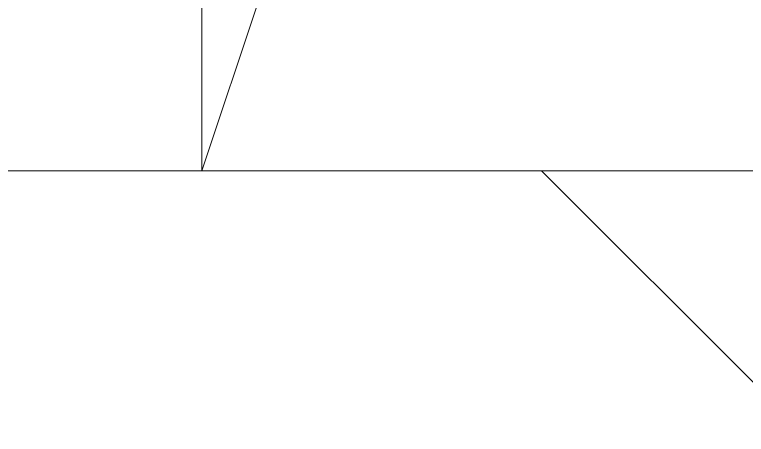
# Model space of a CAD drawing. Header units: millimetres. Extents: x -17017 to 628417, y -109036 to 199237.
# Drawn here: x 342916.96 to 342931.62, y -88537.7 to -88529.28 of the extents above; entities that cross this region are included whole.
import ezdxf

# ---------------------------------------------------------------- set-up
doc = ezdxf.new("R2010")
doc.units = ezdxf.units.MM
for name, color, linetype, lineweight in [('A-GENM-____-OTLN', 7, 'Continuous', 9), ('A-WALL-____-MCUT-3', 7, 'Continuous', 9), ('A-WALL-____-PATT-1', 7, 'Continuous', 9)]:
    doc.layers.add(name, color=color, linetype=linetype, lineweight=lineweight)

# ---------------------------------------------------------------- blocks, each defined once
blk = doc.blocks.new('AR_Отверстие прямоугольное _в плите_ - AR_Отверстие прямоугольное _в плите_-V177-АР1_План отверстий 3 этажа в осях 1-64_А-ГГ')
at = {"layer": 'A-GENM-____-OTLN'}
for p, q in [((-100, 50), (-100, -50)), ((-100, -50), (-75, 25))]:
    blk.add_line(p, q, dxfattribs=at)

msp = doc.modelspace()

# ---------------------------------------------------------------- hatches: boundary and pattern name
at = {"layer": 'A-WALL-____-PATT-1'}
h = msp.add_hatch(dxfattribs=at)
h.set_pattern_fill('FP_6', color=256, style=0, pattern_type=2)
h.set_pattern_definition([(135, (283770.707, -86863.456), (-35.35534, -35.35534), [])])
h.paths.add_polyline_path([(342776.707, -88782.414), (343120.707, -88782.414), (343120.707, -88532.414), (342776.707, -88532.414), (342776.707, -88601.414), (342770.707, -88601.414), (342770.707, -88713.414), (342776.707, -88713.414), (342776.707, -88778.128)], flags=0)
h.paths.add_polyline_path([(340895.707, -88782.414), (340964.707, -88782.414), (340964.707, -88713.414), (340970.707, -88713.414), (340970.707, -88601.414), (340964.707, -88601.414), (340964.707, -88532.414), (339776.707, -88532.414), (339776.707, -88601.414), (339770.707, -88601.414), (339770.707, -88713.414), (339776.707, -88713.414), (339776.707, -88782.414), (340315.888, -88782.414)], flags=0)
h.paths.add_polyline_path([(337895.707, -88782.414), (337964.707, -88782.414), (337964.707, -88713.414), (337970.707, -88713.414), (337970.707, -88601.414), (337964.707, -88601.414), (337964.707, -88532.414), (337620.707, -88532.414), (337620.707, -88782.414), (337664.691, -88782.414)], flags=0)

# ---------------------------------------------------------------- linework, layer by layer
at = {"layer": 'A-WALL-____-MCUT-3'}
msp.add_line((343120.707, -88532.414), (342845.707, -88532.414), dxfattribs=at)

# ---------------------------------------------------------------- block references
at = {"layer": 'A-GENM-____-OTLN'}
msp.add_blockref('AR_Отверстие прямоугольное _в плите_ - AR_Отверстие прямоугольное _в плите_-V177-АР1_План отверстий 3 этажа в осях 1-64_А-ГГ', (343020.707, -88482.414), dxfattribs=at)

doc.saveas('drawing.dxf')
